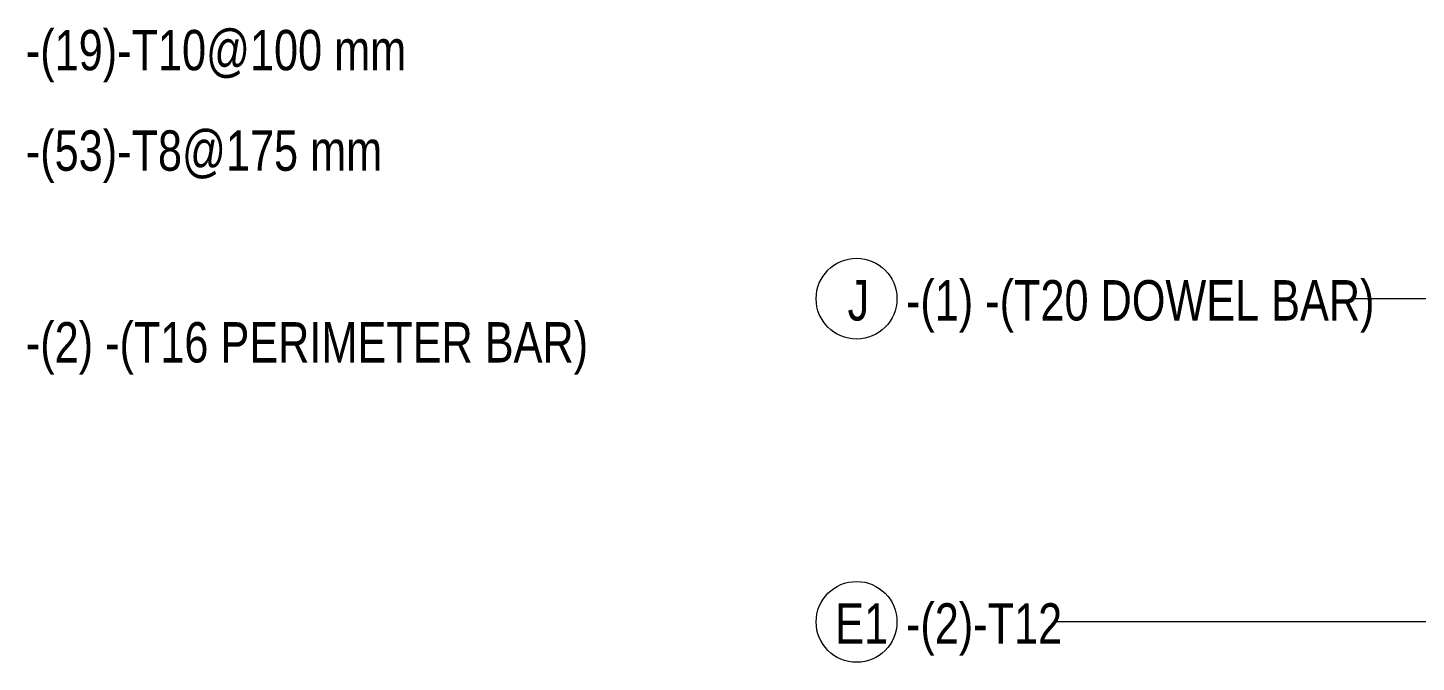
# Model space of a CAD drawing. Header units: millimetres. Extents: x -5092 to 6076, y 17515 to 18426.
# Drawn here: x 1699 to 3417, y 17586 to 18371 of the extents above; entities that cross this region are included whole.
import ezdxf

# ---------------------------------------------------------------- set-up
doc = ezdxf.new("R2010")
doc.units = ezdxf.units.MM
doc.layers.add('S-RBAR-IDEN', color=171, linetype='Continuous', lineweight=9)
doc.styles.add('Nirmala UI Semilight', font='NirmalaS.ttf', dxfattribs={"width": 0.8, "height": 50})

# ---------------------------------------------------------------- blocks, each defined once
blk = doc.blocks.new('M_Rebar Tag_rfa MARK - DOT 1_5-794230-Elevation Top 3')
at = {"layer": 'S-RBAR-IDEN'}
blk.add_circle((-2324.5, 18355.6), 50, dxfattribs=at)
blk = doc.blocks.new('M_Rebar Tag_rfa Dimension - ARROW-793927-Elevation Top 3')
at = {"layer": 'S-RBAR-IDEN'}
blk.add_circle((-2318.4, 17684.3), 50, dxfattribs=at)

msp = doc.modelspace()

# ---------------------------------------------------------------- linework, layer by layer
at = {"layer": 'S-RBAR-IDEN'}
for p, q in [((3610.6, 18035.6), (3338.1, 18035.6)), ((3613, 17635.6), (2971.9, 17635.6))]:
    msp.add_line(p, q, dxfattribs=at)

# ---------------------------------------------------------------- block references
for name, p in [('M_Rebar Tag_rfa MARK - DOT 1_5-794230-Elevation Top 3', (5049, -319.9)), ('M_Rebar Tag_rfa Dimension - ARROW-793927-Elevation Top 3', (5042.9, -48.7))]:
    msp.add_blockref(name, p, dxfattribs=at)

# ---------------------------------------------------------------- texts
at = {"layer": 'S-RBAR-IDEN', "char_height": 50, "attachment_point": 1, "style": 'Nirmala UI Semilight'}
for s, insert, width in [('-(19)-T10@100 mm', (1697, 18368.5), 546.43), ('-(53)-T8@175 mm', (1697, 18244.1), 529.755), ('J', (2713.4, 18058.7), 23.089), ('-(1) -(T20 DOWEL BAR)', (2785.6, 18058.7), 668.287), ('-(2) -(T16 PERIMETER BAR)', (1697, 18006.7), 773.468), ('E1', (2698.1, 17658.6), 60.287), ('-(2)-T12', (2785.6, 17658.6), 224.472)]:
    msp.add_mtext(s, dxfattribs=dict(at, insert=insert, width=width))

doc.saveas('drawing.dxf')
